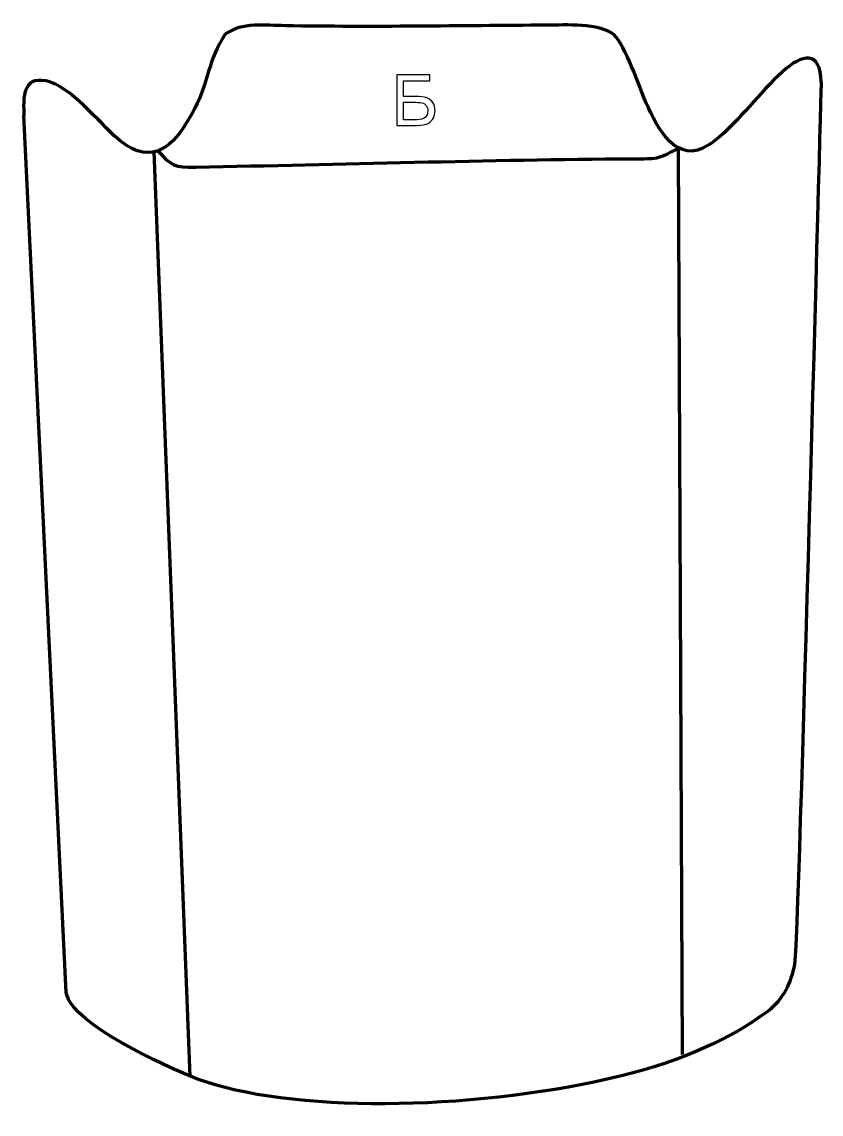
# Model space of a CAD drawing. Header units: millimetres. Extents: x 1322 to 1609, y 175 to 567.
import ezdxf

# ---------------------------------------------------------------- set-up
doc = ezdxf.new("R2010")
doc.units = ezdxf.units.MM
doc.header["$MEASUREMENT"] = 0
doc.layers.add('layer 2', color=7, linetype='Continuous')
doc.layers.add('layer 3', color=7, linetype='Continuous')

msp = doc.modelspace()

# ---------------------------------------------------------------- linework, layer by layer
at = {"layer": 'layer 2', "color": 142}
for points, knots in [([(1456.3388, 548.119), (1456.3388, 548.119), (1468.1498, 548.119), (1468.1498, 548.119), (1468.1498, 548.119), (1468.1498, 548.119), (1468.1498, 545.9854), (1468.1498, 545.9854), (1468.1498, 545.9854), (1468.1498, 545.9854), (1458.7518, 545.9854), (1458.7518, 545.9854), (1458.7518, 545.9854), (1458.7518, 545.9854), (1458.7518, 540.372), (1458.7518, 540.372), (1458.7518, 540.372), (1458.7518, 540.372), (1463.0952, 540.372), (1463.0952, 540.372), (1463.0952, 540.372), (1464.6996, 540.372), (1465.9739, 540.2196), (1466.9221, 539.9106), (1466.9221, 539.9106), (1467.8704, 539.6058), (1468.6282, 539.03), (1469.1997, 538.1791), (1469.1997, 538.1791), (1469.7712, 537.3325), (1470.0548, 536.3461), (1470.0548, 535.22), (1470.0548, 535.22), (1470.0548, 534.3014), (1469.8516, 533.442), (1469.441, 532.6462), (1469.441, 532.6462), (1469.0303, 531.8461), (1468.4207, 531.1941), (1467.6079, 530.6904), (1467.6079, 530.6904), (1466.7994, 530.1866), (1465.4151, 529.9326), (1463.4635, 529.9326), (1463.4635, 529.9326), (1463.4635, 529.9326), (1456.3388, 529.9326), (1456.3388, 529.9326), (1456.3388, 529.9326), (1456.3388, 529.9326), (1456.3388, 548.119), (1456.3388, 548.119)], [0, 0, 0, 0, 0.07142857, 0.07142857, 0.07142857, 0.07142857, 0.14285714, 0.14285714, 0.14285714, 0.14285714, 0.21428571, 0.21428571, 0.21428571, 0.21428571, 0.28571429, 0.28571429, 0.28571429, 0.28571429, 0.35714286, 0.35714286, 0.35714286, 0.35714286, 0.42857143, 0.42857143, 0.42857143, 0.42857143, 0.5, 0.5, 0.5, 0.5, 0.57142857, 0.57142857, 0.57142857, 0.57142857, 0.64285714, 0.64285714, 0.64285714, 0.64285714, 0.71428571, 0.71428571, 0.71428571, 0.71428571, 0.78571429, 0.78571429, 0.78571429, 0.78571429, 0.85714286, 0.85714286, 0.85714286, 0.85714286, 1, 1, 1, 1]), ([(1458.7518, 531.99), (1458.7518, 531.99), (1463.5651, 531.99), (1463.5651, 531.99), (1463.5651, 531.99), (1464.8647, 531.99), (1465.8384, 532.2525), (1466.4903, 532.7816), (1466.4903, 532.7816), (1467.138, 533.3108), (1467.464, 534.1024), (1467.464, 535.1565), (1467.464, 535.1565), (1467.464, 535.9101), (1467.2777, 536.5366), (1466.9052, 537.0404), (1466.9052, 537.0404), (1466.5327, 537.5441), (1466.0162, 537.8786), (1465.3558, 538.0437), (1465.3558, 538.0437), (1464.6912, 538.2088), (1463.5609, 538.2892), (1461.9649, 538.2892), (1461.9649, 538.2892), (1461.9649, 538.2892), (1458.7518, 538.2892), (1458.7518, 538.2892), (1458.7518, 538.2892), (1458.7518, 538.2892), (1458.7518, 531.99), (1458.7518, 531.99)], [0, 0, 0, 0, 0.11111111, 0.11111111, 0.11111111, 0.11111111, 0.22222222, 0.22222222, 0.22222222, 0.22222222, 0.33333333, 0.33333333, 0.33333333, 0.33333333, 0.44444444, 0.44444444, 0.44444444, 0.44444444, 0.55555556, 0.55555556, 0.55555556, 0.55555556, 0.66666667, 0.66666667, 0.66666667, 0.66666667, 0.77777778, 0.77777778, 0.77777778, 0.77777778, 1, 1, 1, 1])]:
    msp.add_open_spline(points, degree=3, knots=knots, dxfattribs=at)
at = {"layer": 'layer 2', "color": 142, "lineweight": 158}
msp.add_open_spline([(1557.3002, 521.6486), (1549.5204, 517.4791), (1549.7144, 517.9267), (1540.9236, 517.866), (1540.9236, 517.866), (1488.7693, 517.506), (1436.4155, 515.8339), (1384.2427, 514.8815), (1384.2427, 514.8815), (1376.3022, 514.7365), (1375.8057, 515.2359), (1370.5745, 520.849)], degree=3, knots=[0, 0, 0, 0, 0.25, 0.25, 0.25, 0.25, 0.5, 0.5, 0.5, 0.5, 1, 1, 1, 1], dxfattribs=at)
for points in [[(1557.3002, 521.6486), (1557.3002, 521.6486), (1558.7763, 196.3612), (1558.7763, 196.3612)], [(1382.162, 188.4689), (1382.162, 188.4689), (1369.2018, 520.4412), (1369.2018, 520.4412)]]:
    msp.add_open_spline(points, degree=3, dxfattribs=at)
at = {"layer": 'layer 3', "color": 242, "lineweight": 158}
for points, knots in [([(1608.6468, 545.4589), (1608.4828, 557.161), (1601.7016, 555.5192), (1594.8436, 549.2586), (1594.8436, 549.2586), (1586.2477, 541.4114), (1579.7081, 532.0854), (1570.4122, 524.3819), (1570.4122, 524.3819), (1570.4122, 524.3819), (1569.3397, 523.6171), (1569.3397, 523.6171), (1569.3397, 523.6171), (1569.3397, 523.6171), (1568.3077, 522.9342), (1568.3077, 522.9342), (1568.3077, 522.9342), (1556.8596, 515.3586), (1549.7905, 529.0548), (1545.8952, 537.9186), (1545.8952, 537.9186), (1543.1727, 544.1139), (1538.3943, 558.6969), (1534.1978, 562.5866), (1534.1978, 562.5866), (1529.0538, 566.7401), (1516.8533, 565.9706), (1510.2795, 565.9343), (1510.2795, 565.9343), (1478.8629, 565.7606), (1447.7982, 565.1694), (1416.3377, 565.7281), (1416.3377, 565.7281), (1409.1655, 565.8582), (1400.6826, 567.1297), (1394.7507, 562.6554), (1394.7507, 562.6554), (1388.4907, 553.5818), (1388.7171, 545.2026), (1383.8618, 536.1972), (1383.8618, 536.1972), (1379.8265, 528.7128), (1373.5454, 517.4634), (1363.2906, 520.7847), (1363.2906, 520.7847), (1360.3676, 521.9419), (1358.4714, 523.159), (1356.091, 525.2053), (1356.091, 525.2053), (1349.4764, 530.8916), (1339.1284, 544.1737), (1330.4245, 545.9106), (1330.4245, 545.9106), (1321.7346, 547.6448), (1322.2089, 539.407), (1322.4872, 533.5343)], [0, 0, 0, 0, 0.06666667, 0.06666667, 0.06666667, 0.06666667, 0.13333333, 0.13333333, 0.13333333, 0.13333333, 0.2, 0.2, 0.2, 0.2, 0.26666667, 0.26666667, 0.26666667, 0.26666667, 0.33333333, 0.33333333, 0.33333333, 0.33333333, 0.4, 0.4, 0.4, 0.4, 0.46666667, 0.46666667, 0.46666667, 0.46666667, 0.53333333, 0.53333333, 0.53333333, 0.53333333, 0.6, 0.6, 0.6, 0.6, 0.66666667, 0.66666667, 0.66666667, 0.66666667, 0.73333333, 0.73333333, 0.73333333, 0.73333333, 0.8, 0.8, 0.8, 0.8, 0.86666667, 0.86666667, 0.86666667, 0.86666667, 1, 1, 1, 1]), ([(1608.6468, 545.4589), (1608.6468, 545.4589), (1600.4541, 235.2983), (1599.1077, 228.7334), (1599.1077, 228.7334), (1597.7613, 222.1685), (1595.0479, 216.0537), (1589.238, 211.7557), (1589.238, 211.7557), (1576.3653, 202.2327), (1559.4703, 194.269), (1536.9536, 188.7175), (1536.9536, 188.7175), (1488.0377, 176.6571), (1422.9118, 174.9641), (1387.7256, 186.5181), (1387.7256, 186.5181), (1376.9354, 190.0613), (1344.5136, 205.2522), (1338.8843, 215.4164), (1338.8843, 215.4164), (1338.3533, 216.3751), (1337.9442, 217.4459), (1337.6901, 218.6754), (1337.6901, 218.6754), (1337.6901, 218.6754), (1322.4872, 533.5343), (1322.4872, 533.5343)], [0, 0, 0, 0, 0.125, 0.125, 0.125, 0.125, 0.25, 0.25, 0.25, 0.25, 0.375, 0.375, 0.375, 0.375, 0.5, 0.5, 0.5, 0.5, 0.625, 0.625, 0.625, 0.625, 0.75, 0.75, 0.75, 0.75, 1, 1, 1, 1])]:
    msp.add_open_spline(points, degree=3, knots=knots, dxfattribs=at)

doc.saveas('drawing.dxf')
